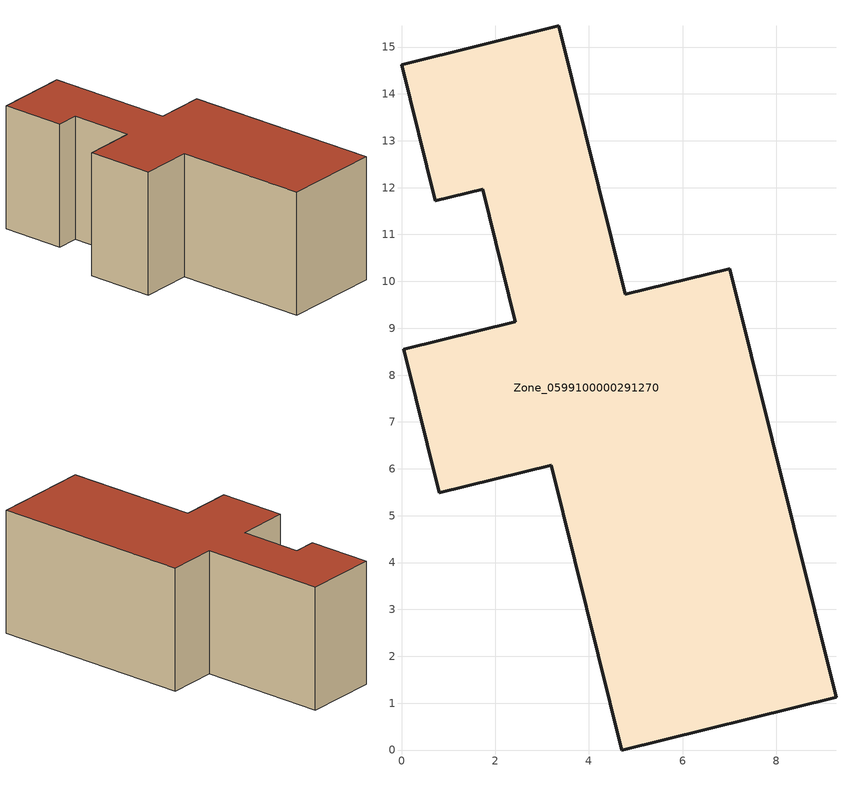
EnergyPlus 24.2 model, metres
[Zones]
Zone_0599100000291270
 floor ground (C_G): 4.77,9.72 7,10.27 9.27,1.13 4.7,0 3.19,6.08 0.8,5.49 0.05,8.55 2.43,9.14 1.73,11.97 0.72,11.72 0,14.62 3.36,15.45 z0
 wall outside (C_F): 0.8,5.49 3.19,6.08 4.7,0 9.27,1.13 7,10.27 4.77,9.72 3.36,15.45 0,14.62 0.72,11.72 1.73,11.97 2.43,9.14 0.05,8.55 0.8,5.49 z0:5.84
 roof outside (C_R): 2.43,9.14 0.05,8.55 0.8,5.49 3.19,6.08 4.7,0 9.27,1.13 7,10.27 4.77,9.72 3.36,15.45 0,14.62 0.72,11.72 1.73,11.97 z5.84
[BUILDING]
Pand.0599100000291270: North Axis=0; Terrain=City; Loads Convergence Tolerance Value=0.04; Temperature Convergence Tolerance Value=0.4; Solar Distribution=FullExterior; Maximum Number of Warmup Days=25; Minimum Number of Warmup Days=1
[Site:Location]
Rotterdam.The.Hague.AP_ZH_NLD Design_Conditions: Latitude=51.96; Longitude=4.45; Time Zone=1; Elevation=-4.5
[SITE:GROUNDTEMPERATURE:BUILDINGSURFACE]
18, 18, 18, 18, 18, 18, 18, 18, 18, 18, 18, 18
[MATERIAL] Thermal Absorptance=0.9; Solar Absorptance=0.7; Visible Absorptance=0.7
Name | Roughness | Thickness | Conductivity | Density | Specific Heat
G.TI.1965-1974 | MediumSmooth | 0.15 | 0.882353 | 540 | 1210
F.TI.1965-1974 | Rough | 0.3 | 0.697674 | 1920 | 840
R.TI.1965-1974 | MediumRough | 0.2 | 0.232558 | 1500 | 1000
[CONSTRUCTION]
C_G: G.TI.1965-1974
C_F: F.TI.1965-1974
C_R: R.TI.1965-1974
[ZONE]
Zone_0599100000291270: Type=1; Multiplier=1; Ceiling Height=Autocalculate; Volume=Autocalculate; Floor Area=autocalculate; Part of Total Floor Area=Yes
[ZONEINFILTRATION:DESIGNFLOWRATE]
Infil_Zone_0599100000291270: Zone or ZoneList or Space or SpaceList=Zone_0599100000291270; Schedule=AlwaysOn; Design Flow Rate Calculation Method=Flow/Area; Flow Rate per Floor Area=0.003; Constant Term Coefficient=1; Temperature Term Coefficient=0; Velocity Term Coefficient=0; Velocity Squared Term Coefficient=0
[HVACTEMPLATE:ZONE:IDEALLOADSAIRSYSTEM]
Zone_0599100000291270: Maximum Heating Supply Air Temperature=50; Minimum Cooling Supply Air Temperature=13; Maximum Heating Supply Air Humidity Ratio=0.0156; Minimum Cooling Supply Air Humidity Ratio=0.0077; Heating Limit=NoLimit; Cooling Limit=NoLimit; Dehumidification Control Type=ConstantSensibleHeatRatio; Cooling Sensible Heat Ratio=0.7; Dehumidification Setpoint=60; Humidification Control Type=None; Humidification Setpoint=30; Outdoor Air Method=None; Outdoor Air Flow Rate per Person=0.00944; Outdoor Air Flow Rate per Zone Floor Area=0; Outdoor Air Flow Rate per Zone=0; Demand Controlled Ventilation Type=None; Outdoor Air Economizer Type=NoEconomizer; Heat Recovery Type=None; Sensible Heat Recovery Effectiveness=0.7; Latent Heat Recovery Effectiveness=0.65
[ZONECONTROL:THERMOSTAT]
ThermostatControl_Zone_0599100000291270: Zone or ZoneList=Zone_0599100000291270; Control Type Schedule=DualSetpointControlType; Control 1=Thermostat_Zone_0599100000291270; Temperature Difference Between Cutout And Setpoint=0
[THERMOSTATSETPOINT:DUALSETPOINT]
Thermostat_Zone_0599100000291270: Heating Setpoint Temperature Schedule=HeatingSetpoint_Zone_0599100000291270; Cooling Setpoint Temperature Schedule=CoolingSetpoint_Zone_0599100000291270
[SCHEDULE:COMPACT]
HeatingSetpoint_Zone_0599100000291270: Through: 12/31, For: AllDays, Until: 24:00, 21
CoolingSetpoint_Zone_0599100000291270: Through: 12/31, For: AllDays, Until: 24:00, 24
DualSetpointControlType: Through: 12/31, For: AllDays, Until: 24:00, 4
AlwaysOn: Through: 12/31, For: AllDays, Until: 24:00, 1
